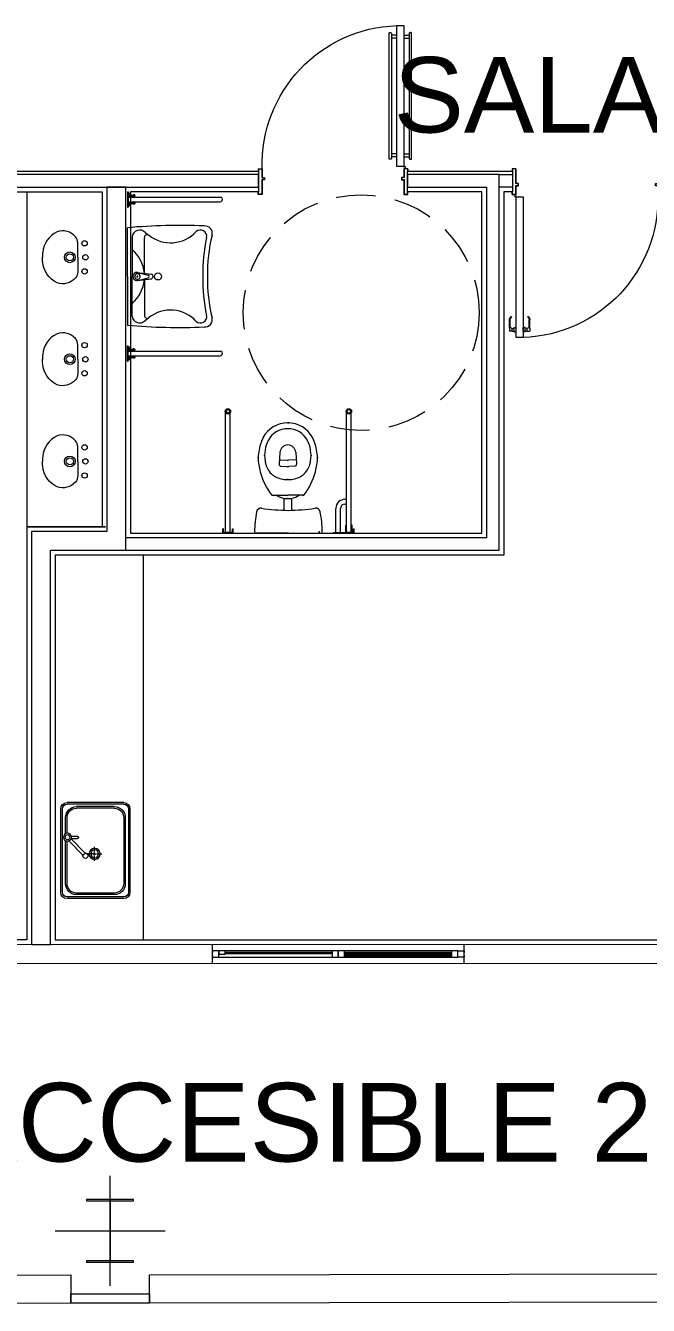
# Model space of a CAD drawing. Header units: millimetres. Extents: x 14 to 290, y 66 to 213.
# Drawn here: x 188.19 to 192.15, y 67.2 to 75.34 of the extents above; entities that cross this region are included whole.
import ezdxf

# ---------------------------------------------------------------- set-up
doc = ezdxf.new("R2010")
doc.units = ezdxf.units.MM
doc.linetypes.add('OCASA_TODAS_r08$0$CACHE', pattern=[0.375, 0.25, -0.125])
doc.linetypes.add('OCASA_TODAS_r08$0$HIDDEN', pattern=[0.375, 0.25, -0.125])
for name, color, linetype, lineweight in [('OCASA_TODAS_r08$0$CARP-BARRIDO', 252, 'Continuous', 15), ('OCASA_TODAS_r08$0$CARP-HERRAJES', 252, 'Continuous', 15), ('OCASA_TODAS_r08$0$CARP-HOJA', 252, 'Continuous', 20), ('OCASA_TODAS_r08$0$CARP-MARCO', 252, 'Continuous', 20), ('OCASA_TODAS_r08$0$CARPINTERIA', 252, 'Continuous', 15), ('OCASA_TODAS_r08$0$CGC COLUMNAS', 252, 'Continuous', 20), ('OCASA_TODAS_r08$0$CGC COLUMNAS EJES', 252, 'Continuous', 20), ('OCASA_TODAS_r08$0$MURO BLOQUE CEMENTO 12', 252, 'Continuous', 20), ('OCASA_TODAS_r08$0$MURO BLOQUE CEMENTO 18', 252, 'Continuous', 20), ('OCASA_TODAS_r08$0$MURO BLOQUE CEMENTO 6', 252, 'Continuous', 20), ('OCASA_TODAS_r08$0$MURO CERAMICO DE 12', 252, 'Continuous', 20), ('OCASA_TODAS_r08$0$MURO CERAMICO DE 8', 252, 'Continuous', 20), ('OCASA_TODAS_r08$0$MURO LADRILLO COMUN', 252, 'Continuous', 20), ('OCASA_TODAS_r08$0$REVESTIMIENTOS', 252, 'Continuous', 20), ('OCASA_TODAS_r08$0$REVOQUES', 251, 'Continuous', 15), ('OCASA_TODAS_r08$0$SANITARIOS', 251, 'Continuous', 15), ('OCASA_TODAS_r08$0$TEXTO', 8, 'Continuous', 15), ('OCASA_TODAS_r08$0$VENTANAS', 251, 'Continuous', 15), ('OCASA_TODAS_r08$0$VIDRIO', 251, 'Continuous', 20)]:
    doc.layers.add(name, color=color, linetype=linetype, lineweight=lineweight)
doc.styles.add('IRI-OCASA-Layout R 9$0$Standard', font='arial.ttf')
doc.styles.add('OCASA_TODAS_r08$0$Standard', font='txt')

# ---------------------------------------------------------------- blocks, each defined once
blk = doc.blocks.new('OCASA_TODAS_r08$0$009-ECH-A-PL-PB-EME$0$bacha discap')
for p, q in [((-0.000018, 0.497234), (0.003982, 0.497234)), ((-0.000018, 0.497234), (-0.000015, 0.399234)), ((0.003982, 0.497234), (0.003985, 0.399234)), ((0.003983, 0.474429), (0.046983, 0.474431)), ((0.003983, 0.470429), (0.046983, 0.470431)), ((0.003983, 0.463265), (0.588983, 0.463285)), ((0.003984, 0.433265), (0.588984, 0.433285)), ((0.003984, 0.426039), (0.046984, 0.42604)), ((0.003984, 0.422039), (0.046984, 0.42204)), ((0.017764, 0.482021), (0.005764, 0.48202)), ((0.005764, 0.48202), (0.005764, 0.474631)), ((0.017764, 0.474632), (0.005764, 0.474631)), ((0.005766, 0.414448), (0.005766, 0.421837)), ((0.017766, 0.421837), (0.005766, 0.421837)), ((0.017766, 0.414449), (0.005766, 0.414448)), ((0.014764, 0.483009), (0.008764, 0.483008)), ((0.014766, 0.41346), (0.008766, 0.41346)), ((0.011764, 0.48202), (0.011764, 0.474632)), ((0.011766, 0.414448), (0.011766, 0.421837)), ((0.017764, 0.482021), (0.017764, 0.474632)), ((0.017766, 0.414449), (0.017766, 0.421837)), ((0.03689, 0.46816), (0.034705, 0.46816)), ((0.036891, 0.42831), (0.034706, 0.42831)), ((0.040591, 0.470223), (0.035637, 0.470223)), ((0.040591, 0.468376), (0.035637, 0.468375)), ((0.040592, 0.428095), (0.035638, 0.428095)), ((0.040593, 0.426248), (0.035638, 0.426247)), ((0.044292, 0.478068), (0.036889, 0.478068)), ((0.036889, 0.478068), (0.036889, 0.474375)), ((0.03689, 0.468375), (0.03689, 0.46816)), ((0.036891, 0.428095), (0.036891, 0.42831)), ((0.036891, 0.418402), (0.036891, 0.422095)), ((0.044294, 0.418403), (0.036891, 0.418402)), ((0.040591, 0.470223), (0.045545, 0.470223)), ((0.040591, 0.468376), (0.045545, 0.468376)), ((0.040592, 0.428095), (0.045547, 0.428095)), ((0.040593, 0.426248), (0.045547, 0.426248)), ((0.044292, 0.478068), (0.044292, 0.474376)), ((0.044293, 0.468376), (0.044293, 0.46816)), ((0.044293, 0.46816), (0.046477, 0.46816)), ((0.044294, 0.42831), (0.046479, 0.428311)), ((0.044294, 0.428095), (0.044294, 0.42831)), ((0.044294, 0.418403), (0.044294, 0.422095)), ((-0.000015, 0.399234), (0.003985, 0.399234)), ((0, -0.041856), (0, 0.268144)), ((0.029167, 0.210294), (0.029167, -0.041638)), ((0.108438, -0.02192), (0.108438, 0.206777)), ((0.113601, 0.237803), (0.135801, 0.220085)), ((0, -0.041856), (0, -0.351856)), ((0.029167, -0.294005), (0.029167, -0.042073)), ((0.060417, -0.015821), (0.152155, -0.027472)), ((0.060417, -0.067455), (0.152155, -0.055804)), ((0.065889, -0.016516), (0.131485, -0.033613)), ((0.065889, -0.066761), (0.131485, -0.049664)), ((0.108438, -0.061357), (0.108438, -0.290488)), ((0.113601, -0.321515), (0.135801, -0.303797)), ((0, -0.482517), (0.004, -0.482517)), ((0, -0.580517), (0, -0.482517)), ((0.004, -0.580517), (0.004, -0.482517)), ((0.004, -0.505321), (0.047, -0.505321)), ((0.004, -0.509321), (0.047, -0.509321)), ((0.004, -0.516547), (0.589, -0.516547)), ((0.004, -0.546547), (0.589, -0.546547)), ((0.004, -0.553712), (0.047, -0.553712)), ((0.004, -0.557712), (0.047, -0.557712)), ((0.005781, -0.497731), (0.005781, -0.505119)), ((0.017781, -0.497731), (0.005781, -0.497731)), ((0.017781, -0.505119), (0.005781, -0.505119)), ((0.005781, -0.565303), (0.005781, -0.557914)), ((0.017781, -0.557914), (0.005781, -0.557914)), ((0.017781, -0.565303), (0.005781, -0.565303)), ((0.014781, -0.496743), (0.008781, -0.496743)), ((0.014781, -0.566291), (0.008781, -0.566291)), ((0.011781, -0.497731), (0.011781, -0.505119)), ((0.011781, -0.565303), (0.011781, -0.557914)), ((0.017781, -0.497731), (0.017781, -0.505119)), ((0.017781, -0.565303), (0.017781, -0.557914)), ((0.036907, -0.511592), (0.034722, -0.511592)), ((0.036907, -0.551442), (0.034722, -0.551442)), ((0.040608, -0.509529), (0.035654, -0.509529)), ((0.040608, -0.511376), (0.035654, -0.511376)), ((0.040608, -0.551657), (0.035654, -0.551657)), ((0.040608, -0.553504), (0.035654, -0.553504)), ((0.04431, -0.501684), (0.036907, -0.501684)), ((0.036907, -0.501684), (0.036907, -0.505376)), ((0.036907, -0.511376), (0.036907, -0.511592)), ((0.036907, -0.551657), (0.036907, -0.551442)), ((0.036907, -0.561349), (0.036907, -0.557657)), ((0.04431, -0.561349), (0.036907, -0.561349)), ((0.040608, -0.509529), (0.045562, -0.509529)), ((0.040608, -0.511376), (0.045562, -0.511376)), ((0.040608, -0.551657), (0.045562, -0.551657)), ((0.040608, -0.553504), (0.045562, -0.553504)), ((0.04431, -0.501684), (0.04431, -0.505376)), ((0.04431, -0.511376), (0.04431, -0.511592)), ((0.04431, -0.511592), (0.046495, -0.511592)), ((0.04431, -0.551442), (0.046495, -0.551442)), ((0.04431, -0.551657), (0.04431, -0.551442)), ((0.04431, -0.561349), (0.04431, -0.557657)), ((0, -0.580517), (0.004, -0.580517))]:
    blk.add_line(p, q)
blk.add_circle((0.194445, -0.041638), 0.0225)
for centre, radius, start, end in [((0.008764, 0.47796), 0.005048, 53.541216, 126.462679), ((0.008766, 0.418508), 0.005048, 233.541216, 306.462679), ((0.011764, 0.482491), 0.005149, 0.001947, 180.001947), ((0.011766, 0.413978), 0.005149, 180.001947, 0.001947), ((0.014764, 0.47796), 0.005048, 53.541216, 126.462679), ((0.014766, 0.418509), 0.005048, 233.541216, 306.462679), ((0.040591, 0.470681), 0.006403, 203.181747, 336.822148), ((0.040593, 0.42579), 0.006403, 23.181747, 156.822148), ((0.035637, 0.469299), 0.000924, 90.001947, 270.001947), ((0.035638, 0.427171), 0.000924, 90.001947, 270.001947), ((0.045545, 0.469299), 0.000924, 270.001947, 90.001947), ((0.045547, 0.427171), 0.000924, 270.001947, 90.001947), ((0.046983, 0.472431), 0.002, 270.001947, 90.001947), ((0.046984, 0.42404), 0.002, 270.001947, 90.001947), ((0.588983, 0.448285), 0.015, 270.001947, 90.001947), ((0.333038, -3.547768), 3.830417, 87.686349, 94.987919), ((0.077544, 0.205141), 0.048651, 42.17251, 173.919819), ((0.464539, 0.214099), 0.039666, 347.888899, 131.966292), ((0.492046, 0.23236), 0.04737, 346.506232, 95.298314), ((0.125356, 0.206777), 0.016918, 51.876106, 180), ((0.274113, 0.39633), 0.224037, 231.876106, 317.019251), ((1.500513, -0.017368), 1.021852, 167.3865, 181.40985), ((1.486142, -0.016883), 0.977498, 165.896599, 181.457555), ((-0.117544, -0.041638), 0.225982, 5.034008, 49.517713), ((-0.117544, -0.042073), 0.225982, 310.482287, 355.078049), ((0.060417, -0.041638), 0.025817, 75.523831, 284.476169), ((0.063631, -0.041638), 0.0175, 0, 180), ((0.063631, -0.041638), 0.0175, 180, 0), ((0.063631, -0.041638), 0.003214, 0, 180), ((0.063631, -0.041638), 0.003214, 180, 0), ((0.12992, -0.041638), 0.008177, 281.036933, 78.963067), ((0.148498, -0.041638), 0.014631, 270, 90), ((1.500513, -0.066343), 1.021852, 178.59015, 192.6135), ((1.581737, -0.027611), 1.102025, 180.73498, 180.740641), ((1.486142, -0.066829), 0.977498, 178.542445, 194.103401), ((1.567837, -0.028379), 1.058961, 180.723313, 180.729203), ((0.077544, -0.288852), 0.048651, 186.080181, 317.82749), ((0.125356, -0.290488), 0.016918, 180, 308.123894), ((0.274113, -0.480042), 0.224037, 42.980749, 128.123894), ((0.464539, -0.297811), 0.039666, 228.033708, 12.111101), ((0.492046, -0.316071), 0.04737, 264.701686, 13.493768), ((0.333038, 3.464056), 3.830417, 265.012081, 272.313651), ((0.008781, -0.501791), 0.005048, 53.539269, 126.460731), ((0.008781, -0.561243), 0.005048, 233.539269, 306.460731), ((0.011781, -0.49726), 0.005149, 0, 180), ((0.011781, -0.565773), 0.005149, 180, 0), ((0.014781, -0.501791), 0.005048, 53.539269, 126.460731), ((0.014781, -0.561243), 0.005048, 233.539269, 306.460731), ((0.040608, -0.509071), 0.006403, 203.1798, 336.8202), ((0.040608, -0.553962), 0.006403, 23.1798, 156.8202), ((0.035654, -0.510453), 0.000924, 90, 270), ((0.035654, -0.552581), 0.000924, 90, 270), ((0.045562, -0.510453), 0.000924, 270, 90), ((0.045562, -0.552581), 0.000924, 270, 90), ((0.047, -0.507321), 0.002, 270, 90), ((0.047, -0.555712), 0.002, 270, 90), ((0.589, -0.531547), 0.015, 270, 90)]:
    blk.add_arc(centre, radius, start, end)
blk = doc.blocks.new('OCASA_TODAS_r08$0$pileta office')
at = {"layer": 'OCASA_TODAS_r08$0$SANITARIOS'}
for p, q in [((-3.376492, 1.55419), (-3.376492, 5.15419)), ((-3.276492, 1.55419), (-3.276492, 5.15419)), ((2.323508, 5.55419), (-2.976492, 5.55419)), ((2.323508, 5.45419), (-2.976492, 5.45419)), ((-1.425599, 5.25419), (-2.426492, 5.25419)), ((-1.425599, 5.15419), (-2.426492, 5.15419)), ((-1.248233, 4.893594), (-1.242963, 4.507115)), ((-1.098247, 4.89564), (-1.092977, 4.50916)), ((-0.171208, 4.015312), (-1.082019, 4.901617)), ((-0.942539, 5.044953), (-0.031728, 4.158648)), ((1.773508, 5.25419), (-0.927384, 5.25419)), ((1.773508, 5.15419), (-0.927384, 5.15419)), ((2.623508, 1.55419), (2.623508, 5.15419)), ((2.723508, 1.55419), (2.723508, 5.15419)), ((-3.126492, 2.15419), (-3.126492, 4.55419)), ((-3.026492, 2.15419), (-3.026492, 4.55419)), ((-1.166947, 4.433145), (-1.166947, 4.433145)), ((-0.031728, 4.158648), (-0.171208, 4.015312)), ((0.038976, 4.159612), (0.146478, 4.055002)), ((2.373508, 2.15419), (2.373508, 4.55419)), ((2.473508, 2.15419), (2.473508, 4.55419)), ((-0.267923, 3.402771), (-0.567923, 3.402771)), ((-0.017923, 3.402771), (-0.217923, 3.402771)), ((-0.062742, 3.839998), (-0.170244, 3.944608)), ((-0.117923, 3.852771), (-0.117923, 3.552771)), ((-0.117923, 3.402771), (-0.117923, 3.852771)), ((-0.117923, 3.502771), (-0.117923, 3.402771)), ((-0.117923, 3.402771), (-0.117923, 3.302771)), ((0.332077, 3.402771), (0.032077, 3.402771)), ((0.148407, 3.913594), (0.078667, 3.841926)), ((-0.117923, 3.252771), (-0.117923, 2.952771)), ((-2.976492, 1.25419), (2.323508, 1.25419)), ((-2.976492, 1.15419), (2.323508, 1.15419)), ((-2.426492, 1.55419), (1.773508, 1.55419)), ((-2.426492, 1.45419), (1.773508, 1.45419))]:
    blk.add_line(p, q, dxfattribs=at)
for centre, radius in [((-1.176492, 5.13308), 0.25), ((-1.176492, 5.13308), 0.15), ((-0.117923, 3.402771), 0.35), ((-0.117923, 3.402771), 0.25)]:
    blk.add_circle(centre, radius, dxfattribs=at)
for centre, radius, start, end in [((-2.976492, 5.15419), 0.4, 90, 180), ((-2.976492, 5.15419), 0.3, 90, 180), ((-2.426492, 4.55419), 0.7, 90, 180), ((-2.426492, 4.55419), 0.6, 90, 180), ((-2.426492, 4.55419), 0.6, 90, 136.561433), ((1.773508, 4.55419), 0.7, 0, 90), ((1.773508, 4.55419), 0.6, 0, 90), ((2.323508, 5.15419), 0.4, 0, 90), ((2.323508, 5.15419), 0.3, 0, 90), ((-1.16797, 4.508138), 0.075, 180.781242, 270.781242), ((-1.16797, 4.508138), 0.075, 270.781242, 0.781242), ((0.004106, 4.123778), 0.05, 45.781242, 135.781242), ((-0.135374, 3.980442), 0.05, 135.781242, 225.781242), ((0.006998, 3.911666), 0.1, 225.781242, 315.781242), ((0.076738, 3.983334), 0.1, 315.781242, 45.781242), ((-2.426492, 2.15419), 0.7, 180, 270), ((-2.426492, 2.15419), 0.6, 180, 270), ((1.773508, 2.15419), 0.6, 270, 0), ((1.773508, 2.15419), 0.7, 270, 0), ((-2.976492, 1.55419), 0.4, 180, 270), ((-2.976492, 1.55419), 0.3, 180, 270), ((2.323508, 1.55419), 0.3, 270, 0), ((2.323508, 1.55419), 0.4, 270, 0)]:
    blk.add_arc(centre, radius, start, end, dxfattribs=at)
blk = doc.blocks.new('OCASA_TODAS_r08$0$V15 23_06_2014')
for points, elevation in [([(138.933287, 395.940183), (138.973287, 395.940183), (138.973287, 395.960183), (138.933287, 395.960183)], -0.000031), ([(139.653287, 395.920183), (139.693287, 395.920183), (139.693287, 395.960183), (139.653287, 395.960183)], -0.000008), ([(139.693287, 395.920183), (139.733287, 395.920183), (139.733287, 395.960183), (139.693287, 395.960183)], -0.000008), ([(140.413287, 395.920183), (140.453287, 395.920183), (140.453287, 395.960183), (140.413287, 395.960183)], -0.000008)]:
    blk.add_lwpolyline(points, close=True, dxfattribs=dict(elevation=elevation))
at = {"layer": 'OCASA_TODAS_r08$0$CARP-HOJA'}
for p, q in [((138.973287, 395.952683, -0.000008), (139.653287, 395.952683, -0.000008)), ((138.973287, 395.942683, -0.000008), (139.653287, 395.942683, -0.000008)), ((139.733287, 395.952683, -0.000008), (140.413287, 395.952683, -0.000008)), ((139.733287, 395.942683, -0.000008), (140.413287, 395.942683, -0.000008)), ((139.733287, 395.937683, -0.000008), (140.413287, 395.937683, -0.000008)), ((139.733287, 395.927683, -0.000008), (140.413287, 395.927683, -0.000008))]:
    blk.add_line(p, q, dxfattribs=at)
at = {"layer": 'OCASA_TODAS_r08$0$CARPINTERIA', "elevation": -0.000008}
for points in [[(138.893287, 395.930183), (138.893287, 395.920183), (138.933287, 395.920183), (138.933287, 395.960183), (138.893287, 395.960183), (138.893287, 395.950183)], [(140.453287, 395.960183), (138.933287, 395.960183)], [(140.493287, 395.930183), (140.493287, 395.920183), (140.453287, 395.920183), (140.453287, 395.960183), (140.493287, 395.960183), (140.493287, 395.950183)], [(138.933287, 395.920183), (140.453287, 395.920183)]]:
    blk.add_lwpolyline(points, dxfattribs=at)
at = {"layer": 'OCASA_TODAS_r08$0$VIDRIO'}
for p, q in [((138.973287, 395.948933, -0.000008), (139.653287, 395.948933, -0.000008)), ((138.973287, 395.946433, -0.000008), (139.653287, 395.946433, -0.000008)), ((139.733287, 395.948933, -0.000008), (140.413287, 395.948933, -0.000008)), ((139.733287, 395.946433, -0.000008), (140.413287, 395.946433, -0.000008)), ((139.733287, 395.933933, -0.000008), (140.413287, 395.933933, -0.000008)), ((139.733287, 395.931433, -0.000008), (140.413287, 395.931433, -0.000008))]:
    blk.add_line(p, q, dxfattribs=at)
blk = doc.blocks.new('OCASA_TODAS_r08$0$Inodoro Disca')
at = {"layer": 'OCASA_TODAS_r08$0$SANITARIOS'}
for p, q in [((716.992522, 474.241381, 0.000995), (716.992522, 475.003038, 0.000995)), ((717.022522, 474.241381, 0.000995), (717.022522, 475.003038, 0.000995)), ((717.761747, 474.241381, 0.000995), (717.761747, 475.003038, 0.000995)), ((717.791747, 474.241381, 0.000995), (717.791747, 475.003038, 0.000995)), ((717.338738, 474.750665, 0.000995), (717.333545, 474.673907, 0.000995)), ((717.341774, 474.703408, 0.000995), (717.385074, 474.700603, 0.000995)), ((717.435485, 474.703408, 0.000995), (717.392185, 474.700603, 0.000995)), ((717.438521, 474.750665, 0.000995), (717.443714, 474.673907, 0.000995)), ((717.342894, 474.663252, 0.000995), (717.382488, 474.660687, 0.000995)), ((717.434365, 474.663252, 0.000995), (717.394771, 474.660687, 0.000995)), ((717.293358, 474.477377, 0.000995), (717.38863, 474.477377, 0.000995)), ((717.364834, 474.381384, 0.000995), (717.364834, 474.45857, 0.000995)), ((717.379707, 474.457377, 0.000995), (717.38863, 474.457377, 0.000995)), ((717.483901, 474.477377, 0.000995), (717.38863, 474.477377, 0.000995)), ((717.41363, 474.382945, 0.000995), (717.41363, 474.458766, 0.000995)), ((717.752028, 474.451742, 0.000995), (717.761747, 474.451742, 0.000995)), ((717.694608, 474.241926, 0.000995), (717.694608, 474.394322, 0.000995)), ((717.724608, 474.241926, 0.000995), (717.724608, 474.394322, 0.000995)), ((717.752028, 474.421742, 0.000995), (717.761747, 474.421742, 0.000995)), ((717.75731, 474.241381, 0.000995), (717.75731, 474.286381, 0.000995)), ((717.75731, 474.286381, 0.000995), (717.760299, 474.286381, 0.000995)), ((717.760299, 474.241381, 0.000995), (717.760299, 474.286381, 0.000995)), ((717.796849, 474.286381, 0.000995), (717.793861, 474.286381, 0.000995)), ((717.793861, 474.241381, 0.000995), (717.793861, 474.286381, 0.000995)), ((717.796849, 474.241381, 0.000995), (717.796849, 474.286381, 0.000995)), ((716.978596, 474.263717, 0.000995), (716.97467, 474.263717, 0.000995)), ((716.97467, 474.237381, 0.000995), (716.97467, 474.263717, 0.000995)), ((717.040374, 474.237381, 0.000995), (716.97467, 474.237381, 0.000995)), ((716.978596, 474.241381, 0.000995), (716.978596, 474.263717, 0.000995)), ((717.036448, 474.241381, 0.000995), (716.978596, 474.241381, 0.000995)), ((716.992522, 474.241381, 0.000995), (717.022522, 474.241381, 0.000995)), ((717.036448, 474.241381, 0.000995), (717.036448, 474.263717, 0.000995)), ((717.036448, 474.263717, 0.000995), (717.040374, 474.263717, 0.000995)), ((717.040374, 474.237381, 0.000995), (717.040374, 474.263717, 0.000995)), ((717.392134, 474.237381, 0.000995), (717.185135, 474.237381, 0.000995)), ((717.392134, 474.237381, 0.000995), (717.599133, 474.237381, 0.000995)), ((717.678, 474.241381, 0.000995), (717.805673, 474.241381, 0.000995)), ((717.678, 474.237381, 0.000995), (717.678, 474.241381, 0.000995)), ((717.678, 474.237381, 0.000995), (717.809599, 474.237381, 0.000995)), ((717.791747, 474.241381, 0.000995), (717.761747, 474.241381, 0.000995)), ((717.805673, 474.241381, 0.000995), (717.805673, 474.263717, 0.000995)), ((717.805673, 474.263717, 0.000995), (717.809599, 474.263717, 0.000995)), ((717.809599, 474.237381, 0.000995), (717.809599, 474.263717, 0.000995))]:
    blk.add_line(p, q, dxfattribs=at)
for centre, radius in [((717.007522, 475.011381, 0.000995), 0.017164), ((717.007522, 475.011381, 0.000995), 0.010854), ((717.776747, 475.011381, 0.000995), 0.017164), ((717.776747, 475.011381, 0.000995), 0.010854)]:
    blk.add_circle(centre, radius, dxfattribs=at)
for centre, radius, start, end in [((717.38613, 474.762877, 0.000995), 0.174523, 88.958373, 152.96914), ((717.39113, 474.762877, 0.000995), 0.174523, 27.03086, 91.041627), ((717.38613, 474.762877, 0.000995), 0.137523, 88.958373, 152.96914), ((717.39113, 474.762877, 0.000995), 0.137523, 27.03086, 91.041627), ((717.517393, 474.705377, 0.000995), 0.31799, 159.974016, 177.837302), ((717.540157, 474.692263, 0.000995), 0.343898, 154.264316, 159.220045), ((717.479828, 474.719977, 0.000995), 0.240522, 154.010193, 169.119909), ((717.38863, 474.74737, 0.000995), 0.05, 3.777459, 176.222541), ((717.297431, 474.719977, 0.000995), 0.240522, 10.880091, 25.989807), ((717.237102, 474.692263, 0.000995), 0.343898, 20.779955, 25.735684), ((717.259866, 474.705377, 0.000995), 0.31799, 2.162698, 20.025984), ((717.518178, 474.72084, 0.000995), 0.318567, 180.622854, 197.060775), ((717.48738, 474.730377, 0.000995), 0.24625, 171.828766, 188.171234), ((717.472162, 474.73126, 0.000995), 0.231332, 188.923451, 194.463805), ((717.38863, 474.760001, 0.000995), 0.059504, 266.574186, 273.425814), ((717.305098, 474.73126, 0.000995), 0.231332, 345.536195, 351.076549), ((717.28988, 474.730377, 0.000995), 0.24625, 351.828766, 8.171234), ((717.259082, 474.72084, 0.000995), 0.318567, 342.939225, 359.377146), ((717.57113, 474.712377, 0.000995), 0.367466, 193.37444, 219.00812), ((717.382521, 474.712086, 0.000995), 0.139796, 196.030898, 211.526022), ((717.39863, 474.730377, 0.000995), 0.163248, 214.042781, 229.969741), ((717.343523, 474.673232, 0.000995), 0.01, 176.12969, 266.394995), ((717.395163, 474.846803, 0.000995), 0.186547, 266.10406, 267.992909), ((717.382096, 474.846803, 0.000995), 0.186547, 272.007091, 273.89594), ((717.433737, 474.673232, 0.000995), 0.01, 273.605005, 3.87031), ((717.37863, 474.730377, 0.000995), 0.163248, 310.030259, 325.957219), ((717.20613, 474.712377, 0.000995), 0.367466, 320.99188, 346.62556), ((717.394738, 474.712086, 0.000995), 0.139796, 328.473978, 343.969102), ((717.383489, 474.735095, 0.000995), 0.157802, 235.288654, 263.284087), ((717.38863, 474.856516, 0.000995), 0.27914, 265.151058, 270), ((717.38863, 474.856516, 0.000995), 0.27914, 270, 274.848942), ((717.393771, 474.735095, 0.000995), 0.157802, 276.715913, 304.711346), ((717.293358, 474.487377, 0.000995), 0.01, 219.00812, 270), ((717.382343, 474.569889, 0.000995), 0.112688, 235.181117, 273.198065), ((717.394916, 474.569889, 0.000995), 0.112688, 266.801935, 304.818883), ((717.483901, 474.487377, 0.000995), 0.01, 270, 320.99188), ((717.752028, 474.394322, 0.000995), 0.05742, 90, 180), ((717.801754, 474.245381, 0.000995), 0.62462, 168.220459, 180), ((717.217699, 474.367179, 0.000995), 0.028, 81.710509, 168.220459), ((717.409745, 475.685301, 0.000995), 1.304038, 261.710509, 269.226205), ((717.374524, 475.685301, 0.000995), 1.304038, 270.773795, 278.289491), ((717.56657, 474.367179, 0.000995), 0.028, 11.779541, 98.289491), ((716.982514, 474.245381, 0.000995), 0.62462, 0, 11.779541), ((717.752028, 474.394322, 0.000995), 0.02742, 90, 180), ((717.185135, 474.245381, 0.000995), 0.008, 180, 270), ((717.599135, 474.245381, 0.000995), 0.008, 270, 0)]:
    blk.add_arc(centre, radius, start, end, dxfattribs=at)
for p in [(717.389302, 474.93737, 0.000995), (717.394302, 474.93737, 0.000995), (717.19963, 474.717377, 0.000995), (717.241142, 474.732837, 0.000995), (717.536129, 474.729857, 0.000995), (717.57763, 474.717377, 0.000995), (717.38863, 474.577377, 0.000995), (717.289054, 474.47835, 0.000995), (717.38863, 474.457377, 0.000995), (717.483901, 474.477377, 0.000995), (717.483963, 474.477377, 0.000995), (717.488205, 474.47835, 0.000995), (717.587134, 474.245381, 0.000995)]:
    blk.add_point(p, dxfattribs=at)
blk = doc.blocks.new('OCASA_TODAS_r08$0$P16 13')
at = {"layer": 'OCASA_TODAS_r08$0$CARP-BARRIDO'}
blk.add_arc((-15.161196, -23.401783, -0.000123), 0.885209, 178.329117, 268.111658, dxfattribs=at)
at = {"layer": 'OCASA_TODAS_r08$0$CARP-HERRAJES'}
for p, q in [((-15.190489, -23.450916, -0.000006), (-15.225168, -23.450916, -0.000006)), ((-15.190365, -23.470696, -0.000006), (-15.225168, -23.470696, -0.000006)), ((-15.14586, -23.470696, -0.000006), (-15.111058, -23.470696, -0.000006)), ((-15.145736, -23.450916, -0.000006), (-15.111058, -23.450916, -0.000006)), ((-15.190365, -24.206603, 0.000048), (-15.225168, -24.206603, 0.000048)), ((-15.190489, -24.226383, 0.000048), (-15.225168, -24.226383, 0.000048)), ((-15.14586, -24.206603, 0.000048), (-15.111058, -24.206603, 0.000048)), ((-15.145736, -24.226383, 0.000048), (-15.111058, -24.226383, 0.000048))]:
    blk.add_line(p, q, dxfattribs=at)
at = {"layer": 'OCASA_TODAS_r08$0$CARP-HERRAJES', "elevation": 0.000048}
for points in [[(-15.235058, -24.241511), (-15.230113, -24.241511, 0.467786), (-15.225168, -24.236533), (-15.225168, -23.440766, 0.414214), (-15.230144, -23.435852), (-15.235089, -23.435883, 0.414214), (-15.240003, -23.440859), (-15.240003, -24.236626, 0.366812)], [(-15.101168, -24.241511), (-15.106113, -24.241511, -0.467786), (-15.111058, -24.236533), (-15.111058, -23.440766, -0.414214), (-15.106082, -23.435852), (-15.101137, -23.435883, -0.414214), (-15.096223, -23.440859), (-15.096223, -24.236626, -0.366812)]]:
    blk.add_lwpolyline(points, format="xyb", close=True, dxfattribs=at)
at = {"layer": 'OCASA_TODAS_r08$0$CARP-HOJA', "extrusion": (1.67932e-05, 6.2673e-05, 1), "elevation": -0.001728}
blk.add_lwpolyline([(-15.190365, -23.390868), (-15.190365, -24.286511), (-15.14586, -24.286511), (-15.14586, -23.390868)], close=True, dxfattribs=at)
at = {"layer": 'OCASA_TODAS_r08$0$CARP-MARCO'}
for p, q in [((-16.046029, -23.212771, -0.000008), (-16.071029, -23.212771, -0.000008)), ((-16.071029, -23.212771, -0.000008), (-16.071029, -23.227771, -0.000008)), ((-16.071029, -23.212771, -0.000008), (-16.071029, -23.229371, -0.000008)), ((-16.069429, -23.229371, -0.000008), (-16.071029, -23.229371, -0.000008)), ((-16.047629, -23.214371, -0.000008), (-16.069429, -23.214371, -0.000008)), ((-16.069429, -23.214371, -0.000008), (-16.069429, -23.227771, -0.000008)), ((-16.069429, -23.214371, -0.000008), (-16.069429, -23.229371, -0.000008)), ((-16.047629, -23.307571, -0.000008), (-16.047629, -23.214371, -0.000008)), ((-16.046029, -23.305971, -0.000008), (-16.046029, -23.212771, -0.000008)), ((-15.146029, -23.305971, -0.000008), (-15.146029, -23.212771, -0.000008)), ((-15.146029, -23.212771, -0.000008), (-15.121029, -23.212771, -0.000008)), ((-15.144429, -23.307571, -0.000008), (-15.144429, -23.214371, -0.000008)), ((-15.144429, -23.214371, -0.000008), (-15.122629, -23.214371, -0.000008)), ((-15.122629, -23.214371, -0.000008), (-15.122629, -23.227771, -0.000008)), ((-15.122629, -23.214371, -0.000008), (-15.122629, -23.229371, -0.000008)), ((-15.122629, -23.229371, -0.000008), (-15.121029, -23.229371, -0.000008)), ((-15.121029, -23.212771, -0.000008), (-15.121029, -23.227771, -0.000008)), ((-15.121029, -23.212771, -0.000008), (-15.121029, -23.229371, -0.000008)), ((-16.071029, -23.375971, -0.000008), (-16.071029, -23.359371, -0.000008)), ((-16.069429, -23.359371, -0.000008), (-16.071029, -23.359371, -0.000008)), ((-16.071029, -23.375971, -0.000008), (-16.071029, -23.360971, -0.000008)), ((-16.069429, -23.374371, -0.000008), (-16.069429, -23.359371, -0.000008)), ((-16.069429, -23.374371, -0.000008), (-16.069429, -23.360971, -0.000008)), ((-16.032629, -23.307571, -0.000008), (-16.047629, -23.307571, -0.000008)), ((-16.047629, -23.374371, -0.000008), (-16.047629, -23.319371, -0.000008)), ((-16.047629, -23.319371, -0.000008), (-16.032629, -23.319371, -0.000008)), ((-16.031029, -23.305971, -0.000008), (-16.046029, -23.305971, -0.000008)), ((-16.046029, -23.375971, -0.000008), (-16.046029, -23.320971, -0.000008)), ((-16.046029, -23.320971, -0.000008), (-16.031029, -23.320971, -0.000008)), ((-16.032629, -23.319371, -0.000008), (-16.032629, -23.307571, -0.000008)), ((-16.031029, -23.320971, -0.000008), (-16.031029, -23.305971, -0.000008)), ((-15.161029, -23.320971, -0.000008), (-15.161029, -23.305971, -0.000008)), ((-15.161029, -23.305971, -0.000008), (-15.146029, -23.305971, -0.000008)), ((-15.146029, -23.320971, -0.000008), (-15.161029, -23.320971, -0.000008)), ((-15.159429, -23.319371, -0.000008), (-15.159429, -23.307571, -0.000008)), ((-15.159429, -23.307571, -0.000008), (-15.144429, -23.307571, -0.000008)), ((-15.144429, -23.319371, -0.000008), (-15.159429, -23.319371, -0.000008)), ((-15.146029, -23.375971, -0.000008), (-15.146029, -23.320971, -0.000008)), ((-15.144429, -23.374371, -0.000008), (-15.144429, -23.319371, -0.000008)), ((-15.122629, -23.374371, -0.000008), (-15.122629, -23.359371, -0.000008)), ((-15.122629, -23.359371, -0.000008), (-15.121029, -23.359371, -0.000008)), ((-15.122629, -23.374371, -0.000008), (-15.122629, -23.360971, -0.000008)), ((-15.121029, -23.375971, -0.000008), (-15.121029, -23.359371, -0.000008)), ((-15.121029, -23.375971, -0.000008), (-15.121029, -23.360971, -0.000008)), ((-16.071029, -23.375971, -0.000008), (-16.046029, -23.375971, -0.000008)), ((-16.069429, -23.374371, -0.000008), (-16.047629, -23.374371, -0.000008)), ((-15.121029, -23.375971, -0.000008), (-15.146029, -23.375971, -0.000008)), ((-15.122629, -23.374371, -0.000008), (-15.144429, -23.374371, -0.000008))]:
    blk.add_line(p, q, dxfattribs=at)
blk.add_circle((-15.139413, -23.382781, -0.000008), 0.006, dxfattribs=at)
blk = doc.blocks.new("OCASA_TODAS_r08$0$P1 13 - P1'' 13")
at = {"layer": 'OCASA_TODAS_r08$0$CARP-BARRIDO'}
blk.add_arc((-21.161196, -13.401783, -0.000123), 0.885209, 178.329117, 268.111658, dxfattribs=at)
at = {"layer": 'OCASA_TODAS_r08$0$CARP-HERRAJES', "extrusion": (1.67932e-05, 6.2673e-05, 1)}
for p, q in [((-21.233598, -14.227942, 0.000046), (-21.233598, -14.174994, 0.000043)), ((-21.233598, -14.227942, 0.000046), (-21.232639, -14.24534, 0.000047)), ((-21.216127, -14.245806, 0.000047), (-21.230823, -14.246625, 0.000047)), ((-21.215792, -14.228316, 0.000046), (-21.20372, -14.227409, 0.000045)), ((-21.215792, -14.245806, 0.000047), (-21.215792, -14.228316, 0.000046)), ((-21.215792, -14.245806, 0.000047), (-21.20372, -14.246713, 0.000047)), ((-21.20372, -14.248837, 0.000047), (-21.20372, -14.225285, 0.000045)), ((-21.202318, -14.223883, 0.000045), (-21.190365, -14.223883, 0.000045)), ((-21.190365, -14.250239, 0.000047), (-21.190365, -14.223883, 0.000045)), ((-21.133908, -14.223883, 0.000044), (-21.14586, -14.223883, 0.000044)), ((-21.14586, -14.250239, 0.000046), (-21.14586, -14.223883, 0.000044)), ((-21.132506, -14.248837, 0.000046), (-21.132506, -14.225285, 0.000044)), ((-21.120434, -14.228316, 0.000044), (-21.132506, -14.227409, 0.000044)), ((-21.120434, -14.245806, 0.000045), (-21.132506, -14.246713, 0.000045)), ((-21.120434, -14.245806, 0.000045), (-21.120434, -14.228316, 0.000044)), ((-21.120098, -14.245806, 0.000045), (-21.105403, -14.246625, 0.000045)), ((-21.102628, -14.227942, 0.000044), (-21.103587, -14.24534, 0.000045)), ((-21.102628, -14.227942, 0.000044), (-21.102628, -14.174994, 0.00004)), ((-21.202318, -14.250239, 0.000047), (-21.190365, -14.250239, 0.000047)), ((-21.133908, -14.250239, 0.000046), (-21.14586, -14.250239, 0.000046))]:
    blk.add_line(p, q, dxfattribs=at)
at = {"layer": 'OCASA_TODAS_r08$0$CARP-HERRAJES', "extrusion": (1.67932e-05, 6.2673e-05, 1), "elevation": -0.001202}
for points in [[(-21.227874, -14.217264), (-21.227874, -14.174994)], [(-21.108351, -14.217264), (-21.108351, -14.174994)]]:
    blk.add_lwpolyline(points, dxfattribs=at)
at = {"layer": 'OCASA_TODAS_r08$0$CARP-HERRAJES', "extrusion": (1.67932e-05, 6.2673e-05, 1)}
for centre, radius, start, end in [((-21.202348, -14.175949, -0.001202), 0.031264, 137.389588, 178.250158), ((-21.20228, -14.175992, -0.001202), 0.02562, 137.415505, 177.482987), ((-21.22313, -14.156588, -0.001202), 0.002867, 313.848385, 140.982624), ((-21.113095, -14.156588, -0.001202), 0.002867, 39.01735, 226.151589), ((-21.133945, -14.175992, -0.001202), 0.02562, 2.516987, 42.584469), ((-21.133877, -14.175949, -0.001202), 0.031264, 1.749816, 42.610387), ((-21.231238, -14.245286, -0.001202), 0.001402, 182.185883, 287.237894), ((-21.21665, -14.217103, -0.001202), 0.011225, 180.822772, 272.671199), ((-21.202318, -14.225285, -0.001202), 0.001402, 89.999987, 179.999987), ((-21.202318, -14.248837, -0.001202), 0.001402, 179.999987, 269.999987), ((-21.133908, -14.225285, -0.001202), 0.001402, 359.999987, 89.999987), ((-21.133908, -14.248837, -0.001202), 0.001402, 269.999987, 359.999987), ((-21.119575, -14.217103, -0.001202), 0.011225, 267.328776, 359.177203), ((-21.104987, -14.245286, -0.001202), 0.001402, 252.76208, 357.814091)]:
    blk.add_arc(centre, radius, start, end, dxfattribs=at)
at = {"layer": 'OCASA_TODAS_r08$0$CARP-HOJA', "extrusion": (1.67932e-05, 6.2673e-05, 1), "elevation": -0.001202}
blk.add_lwpolyline([(-21.190365, -13.390868), (-21.190365, -14.286511), (-21.14586, -14.286511), (-21.14586, -13.390868)], close=True, dxfattribs=at)
at = {"layer": 'OCASA_TODAS_r08$0$CARP-MARCO'}
for p, q in [((-22.046029, -13.212771, -0.000008), (-22.071029, -13.212771, -0.000008)), ((-22.071029, -13.212771, -0.000008), (-22.071029, -13.227771, -0.000008)), ((-22.071029, -13.212771, -0.000008), (-22.071029, -13.229371, -0.000008)), ((-22.069429, -13.229371, -0.000008), (-22.071029, -13.229371, -0.000008)), ((-22.047629, -13.214371, -0.000008), (-22.069429, -13.214371, -0.000008)), ((-22.069429, -13.214371, -0.000008), (-22.069429, -13.227771, -0.000008)), ((-22.069429, -13.214371, -0.000008), (-22.069429, -13.229371, -0.000008)), ((-22.047629, -13.307571, -0.000008), (-22.047629, -13.214371, -0.000008)), ((-22.046029, -13.305971, -0.000008), (-22.046029, -13.212771, -0.000008)), ((-21.146029, -13.305971, -0.000008), (-21.146029, -13.212771, -0.000008)), ((-21.146029, -13.212771, -0.000008), (-21.121029, -13.212771, -0.000008)), ((-21.144429, -13.307571, -0.000008), (-21.144429, -13.214371, -0.000008)), ((-21.144429, -13.214371, -0.000008), (-21.122629, -13.214371, -0.000008)), ((-21.122629, -13.214371, -0.000008), (-21.122629, -13.227771, -0.000008)), ((-21.122629, -13.214371, -0.000008), (-21.122629, -13.229371, -0.000008)), ((-21.122629, -13.229371, -0.000008), (-21.121029, -13.229371, -0.000008)), ((-21.121029, -13.212771, -0.000008), (-21.121029, -13.227771, -0.000008)), ((-21.121029, -13.212771, -0.000008), (-21.121029, -13.229371, -0.000008)), ((-22.032629, -13.307571, -0.000008), (-22.047629, -13.307571, -0.000008)), ((-22.047629, -13.374371, -0.000008), (-22.047629, -13.319371, -0.000008)), ((-22.047629, -13.319371, -0.000008), (-22.032629, -13.319371, -0.000008)), ((-22.031029, -13.305971, -0.000008), (-22.046029, -13.305971, -0.000008)), ((-22.046029, -13.375971, -0.000008), (-22.046029, -13.320971, -0.000008)), ((-22.046029, -13.320971, -0.000008), (-22.031029, -13.320971, -0.000008)), ((-22.032629, -13.319371, -0.000008), (-22.032629, -13.307571, -0.000008)), ((-22.031029, -13.320971, -0.000008), (-22.031029, -13.305971, -0.000008)), ((-21.161029, -13.320971, -0.000008), (-21.161029, -13.305971, -0.000008)), ((-21.161029, -13.305971, -0.000008), (-21.146029, -13.305971, -0.000008)), ((-21.146029, -13.320971, -0.000008), (-21.161029, -13.320971, -0.000008)), ((-21.159429, -13.319371, -0.000008), (-21.159429, -13.307571, -0.000008)), ((-21.159429, -13.307571, -0.000008), (-21.144429, -13.307571, -0.000008)), ((-21.144429, -13.319371, -0.000008), (-21.159429, -13.319371, -0.000008)), ((-21.146029, -13.375971, -0.000008), (-21.146029, -13.320971, -0.000008)), ((-21.144429, -13.374371, -0.000008), (-21.144429, -13.319371, -0.000008)), ((-22.071029, -13.375971, -0.000008), (-22.071029, -13.359371, -0.000008)), ((-22.069429, -13.359371, -0.000008), (-22.071029, -13.359371, -0.000008)), ((-22.071029, -13.375971, -0.000008), (-22.071029, -13.360971, -0.000008)), ((-22.071029, -13.375971, -0.000008), (-22.046029, -13.375971, -0.000008)), ((-22.069429, -13.374371, -0.000008), (-22.069429, -13.359371, -0.000008)), ((-22.069429, -13.374371, -0.000008), (-22.069429, -13.360971, -0.000008)), ((-22.069429, -13.374371, -0.000008), (-22.047629, -13.374371, -0.000008)), ((-21.121029, -13.375971, -0.000008), (-21.146029, -13.375971, -0.000008)), ((-21.122629, -13.374371, -0.000008), (-21.144429, -13.374371, -0.000008)), ((-21.122629, -13.374371, -0.000008), (-21.122629, -13.359371, -0.000008)), ((-21.122629, -13.359371, -0.000008), (-21.121029, -13.359371, -0.000008)), ((-21.122629, -13.374371, -0.000008), (-21.122629, -13.360971, -0.000008)), ((-21.121029, -13.375971, -0.000008), (-21.121029, -13.359371, -0.000008)), ((-21.121029, -13.375971, -0.000008), (-21.121029, -13.360971, -0.000008))]:
    blk.add_line(p, q, dxfattribs=at)
blk.add_circle((-21.139413, -13.382781, -0.000008), 0.006, dxfattribs=at)
blk = doc.blocks.new('OCASA_TODAS_r08$0$EJES_DE_LA_COLUMNA')
at = {"layer": 'OCASA_TODAS_r08$0$CGC COLUMNAS EJES'}
for p, q in [((0, -0.5), (0, 0.5)), ((-0.5, 0), (0.5, 0))]:
    blk.add_line(p, q, dxfattribs=at)
blk = doc.blocks.new('OCASA_TODAS_r08$0$Estructura 2P para Arquitectura')
at = {"layer": 'OCASA_TODAS_r08$0$CGC COLUMNAS', "elevation": 0}
blk.add_lwpolyline([(9.0014, 279.1796), (9.0014, 279.5606), (9.149, 279.5606), (9.149, 279.5701), (8.849, 279.5701), (8.849, 279.5606), (8.9966, 279.5606), (8.9966, 279.1796), (8.849, 279.1796), (8.849, 279.1701), (9.149, 279.1701), (9.149, 279.1796)], close=True, dxfattribs=at)
blk.add_lwpolyline([(9.0014, 279.1796), (9.0014, 279.5606), (9.149, 279.5606), (9.149, 279.5701), (8.849, 279.5701), (8.849, 279.5606), (8.9966, 279.5606), (8.9966, 279.1796), (8.849, 279.1796), (8.849, 279.1701), (9.149, 279.1701), (9.149, 279.1796)], close=True, dxfattribs=at)
at = {"layer": 'OCASA_TODAS_r08$0$CGC COLUMNAS EJES', "xscale": 0.7, "yscale": 0.7}
blk.add_blockref('OCASA_TODAS_r08$0$EJES_DE_LA_COLUMNA', (8.999, 279.3701, 0), dxfattribs=at)
blk.add_blockref('OCASA_TODAS_r08$0$EJES_DE_LA_COLUMNA', (8.999, 279.3701, 0), dxfattribs=at)

msp = doc.modelspace()

# ---------------------------------------------------------------- linework, layer by layer
at = {"layer": 'OCASA_TODAS_r08$0$MURO BLOQUE CEMENTO 12'}
for p, q in [((189.3762, 69.3781, -0.0009), (189.3762, 69.4981, -0.0009)), ((190.9762, 69.3779, -0.0009), (190.9762, 69.4979, -0.0009))]:
    msp.add_line(p, q, dxfattribs=at)
msp.add_lwpolyline([(180.9754, 69.3794), (196.9798, 69.377), (196.9798, 69.497), (180.9754, 69.4994)], dxfattribs=at)
at = {"layer": 'OCASA_TODAS_r08$0$MURO BLOQUE CEMENTO 18'}
for points in [[(180.9758, 67.2026), (180.9758, 67.3826), (188.4747, 67.3969), (188.4747, 67.2169), (180.9758, 67.2026)], [(188.9747, 67.2169), (188.9747, 67.3969), (196.9817, 67.4123), (196.9817, 67.2323), (188.9747, 67.2169)]]:
    msp.add_lwpolyline(points, dxfattribs=at)
at = {"layer": 'OCASA_TODAS_r08$0$MURO BLOQUE CEMENTO 6'}
msp.add_lwpolyline([(188.4747, 67.2769), (188.9747, 67.2769), (188.9747, 67.2169), (188.4747, 67.2169), (188.4747, 67.2769)], dxfattribs=at)
at = {"layer": 'OCASA_TODAS_r08$0$MURO CERAMICO DE 12'}
msp.add_lwpolyline([(188.7052, 74.3176), (188.7052, 72.1266), (188.2252, 72.1266), (188.2252, 69.4983), (188.3452, 69.4983), (188.3452, 72.0066), (188.8252, 72.0066), (188.8252, 74.3176), (188.7052, 74.3176)], dxfattribs=at)
at = {"layer": 'OCASA_TODAS_r08$0$MURO CERAMICO DE 8'}
for points in [[(186.0444, 74.0876), (186.1244, 74.0876), (186.1244, 74.3176), (189.6692, 74.3176), (189.6692, 74.3976), (186.0444, 74.3976), (186.0444, 74.0876)], [(188.8252, 72.0066), (191.1992, 72.0066), (191.1992, 74.3976), (190.616, 74.3976), (190.616, 74.3176), (191.1192, 74.3176), (191.1192, 72.0866), (188.8252, 72.0866)], [(191.1992, 74.3976), (191.284, 74.3976), (191.284, 74.3176), (191.1992, 74.3176), (191.1992, 74.3976)]]:
    msp.add_lwpolyline(points, dxfattribs=at)
at = {"layer": 'OCASA_TODAS_r08$0$REVESTIMIENTOS'}
msp.add_line((188.6952, 72.1566), (188.1952, 72.1566), dxfattribs=at)
for points in [[(186.1544, 74.0876), (186.1544, 74.2876), (188.6752, 74.2876), (188.6752, 72.1566), (188.1952, 72.1566), (188.1948, 69.5283), (184.822, 69.5283), (184.822, 71.312), (186.1544, 71.312), (186.1544, 73.1408)], [(191.284, 74.2876), (191.2292, 74.2876), (191.2292, 71.9766), (188.3752, 71.9766), (188.3752, 69.5283), (192.2792, 69.5277), (192.2792, 74.2876), (192.2296, 74.2876)], [(189.6692, 74.2876), (188.8552, 74.2876), (188.8552, 72.1166), (191.0892, 72.1166), (191.0892, 74.2876), (190.616, 74.2876)]]:
    msp.add_lwpolyline(points, dxfattribs=at)
at = {"layer": 'OCASA_TODAS_r08$0$REVOQUES'}
for points in [[(186.1544, 74.0876), (186.0244, 74.0876), (186.0244, 74.4176), (189.6692, 74.4176), (189.6692, 74.2876)], [(190.616, 74.2876), (190.616, 74.4176), (191.284, 74.4176), (191.284, 74.2876)]]:
    msp.add_lwpolyline(points, dxfattribs=at)
at = {"layer": 'OCASA_TODAS_r08$0$SANITARIOS'}
for p, q in [((188.1952, 74.2876), (188.1952, 72.1566)), ((188.1952, 72.1566), (188.6952, 72.1566))]:
    msp.add_line(p, q, dxfattribs=at)
for points in [[(188.5189, 73.8705), (188.5189, 73.963, 0.158803), (188.5046, 74.0019, 0.306706), (188.3879, 74.0328, 0.265667), (188.2971, 73.9017, 0.063087), (188.2952, 73.8705)], [(188.5189, 73.8705), (188.5189, 73.778, -0.158803), (188.5046, 73.7391, -0.306706), (188.3879, 73.7083, -0.265667), (188.2971, 73.8393, -0.063087), (188.2952, 73.8705)], [(188.5189, 73.2221), (188.5189, 73.3146, 0.158803), (188.5046, 73.3535, 0.306706), (188.3879, 73.3844, 0.265667), (188.2971, 73.2533, 0.063087), (188.2952, 73.2221)], [(188.5189, 73.2221), (188.5189, 73.1296, -0.158803), (188.5046, 73.0907, -0.306706), (188.3879, 73.0599, -0.265667), (188.2971, 73.1909, -0.063087), (188.2952, 73.2221)], [(188.5189, 72.5721), (188.5189, 72.6646, 0.158803), (188.5046, 72.7035, 0.306706), (188.3879, 72.7344, 0.265667), (188.2971, 72.6033, 0.063087), (188.2952, 72.5721)], [(188.5189, 72.5721), (188.5189, 72.4796, -0.158803), (188.5046, 72.4407, -0.306706), (188.3879, 72.4099, -0.265667), (188.2971, 72.5409, -0.063087), (188.2952, 72.5721)]]:
    msp.add_lwpolyline(points, format="xyb", dxfattribs=at)
msp.add_lwpolyline([(188.9352, 71.9766), (188.9352, 71.9766), (188.9353, 69.5282)], dxfattribs=at)
at = {"layer": 'OCASA_TODAS_r08$0$SANITARIOS', "linetype": 'OCASA_TODAS_r08$0$HIDDEN'}
msp.add_circle((190.3219, 73.5185), 0.75, dxfattribs=at)
at = {"layer": 'OCASA_TODAS_r08$0$SANITARIOS'}
for centre, radius in [((188.5626, 73.96), 0.017), ((188.4691, 73.8705), 0.0341), ((188.4691, 73.8705), 0.0341), ((188.4691, 73.8705), 0.0224), ((188.4691, 73.8705), 0.0224), ((188.5679, 73.8705), 0.017), ((188.5679, 73.8705), 0.017), ((188.5626, 73.781), 0.017), ((188.5626, 73.3116), 0.017), ((188.4691, 73.2221), 0.0341), ((188.4691, 73.2221), 0.0224), ((188.5679, 73.2221), 0.017), ((188.5626, 73.1326), 0.017), ((188.5626, 72.6616), 0.017), ((188.4691, 72.5721), 0.0341), ((188.4691, 72.5721), 0.0224), ((188.5679, 72.5721), 0.017), ((188.5626, 72.4826), 0.017)]:
    msp.add_circle(centre, radius, dxfattribs=at)

# ---------------------------------------------------------------- block references
at = {"color": 163, "true_color": 0x7d8ab6}
msp.add_blockref('OCASA_TODAS_r08$0$Estructura 2P para Arquitectura', (179.7257, -211.693), dxfattribs=at)
at = {"layer": 'OCASA_TODAS_r08$0$CARPINTERIA', "xscale": -1}
msp.add_blockref("OCASA_TODAS_r08$0$P1 13 - P1'' 13", (170.1614, 87.647, 0), dxfattribs=at)
at = {"layer": 'OCASA_TODAS_r08$0$MURO LADRILLO COMUN', "linetype": 'OCASA_TODAS_r08$0$CACHE', "xscale": -1, "rotation": 180}
msp.add_blockref('OCASA_TODAS_r08$0$P16 13', (205.7386, 51.0583, 0), dxfattribs=at)
at = {"layer": 'OCASA_TODAS_r08$0$SANITARIOS', "linetype": 'OCASA_TODAS_r08$0$HIDDEN', "rotation": 359.999026}
msp.add_blockref('OCASA_TODAS_r08$0$009-ECH-A-PL-PB-EME$0$bacha discap', (188.8352, 73.7905, 0), dxfattribs=at)
at = {"layer": 'OCASA_TODAS_r08$0$SANITARIOS'}
msp.add_blockref('OCASA_TODAS_r08$0$Inodoro Disca', (-527.5334, -402.1208, -0.001), dxfattribs=at)
at = {"layer": 'OCASA_TODAS_r08$0$SANITARIOS', "xscale": -0.1, "yscale": 0.1, "zscale": 0.1, "rotation": 90}
msp.add_blockref('OCASA_TODAS_r08$0$pileta office', (188.967, 70.0634, 0), dxfattribs=at)
at = {"layer": 'OCASA_TODAS_r08$0$VENTANAS'}
msp.add_blockref('OCASA_TODAS_r08$0$V15 23_06_2014', (50.483, -326.502, -0.0009), dxfattribs=at)

# ---------------------------------------------------------------- texts
at = {"color": 7, "insert": (190.0349, 74.6578, 0), "char_height": 0.48, "attachment_point": 7, "style": 'IRI-OCASA-Layout R 9$0$Standard'}
msp.add_mtext_dynamic_manual_height_columns('\\pxqc;SALA RACKS', width=5.19656, gutter_width=12.5, heights=[0], dxfattribs=at)
at = {"layer": 'OCASA_TODAS_r08$0$TEXTO', "insert": (183.5064, 68.6179), "char_height": 0.5, "attachment_point": 1, "style": 'OCASA_TODAS_r08$0$Standard'}
msp.add_mtext_dynamic_manual_height_columns('\\pi0.7115;{\\fArial|b0|i0|c0|p34;TERRAZA ACCESIBLE 2 H°A°}', width=11.156595, gutter_width=12.5, heights=[0], dxfattribs=at)

doc.saveas('drawing.dxf')
